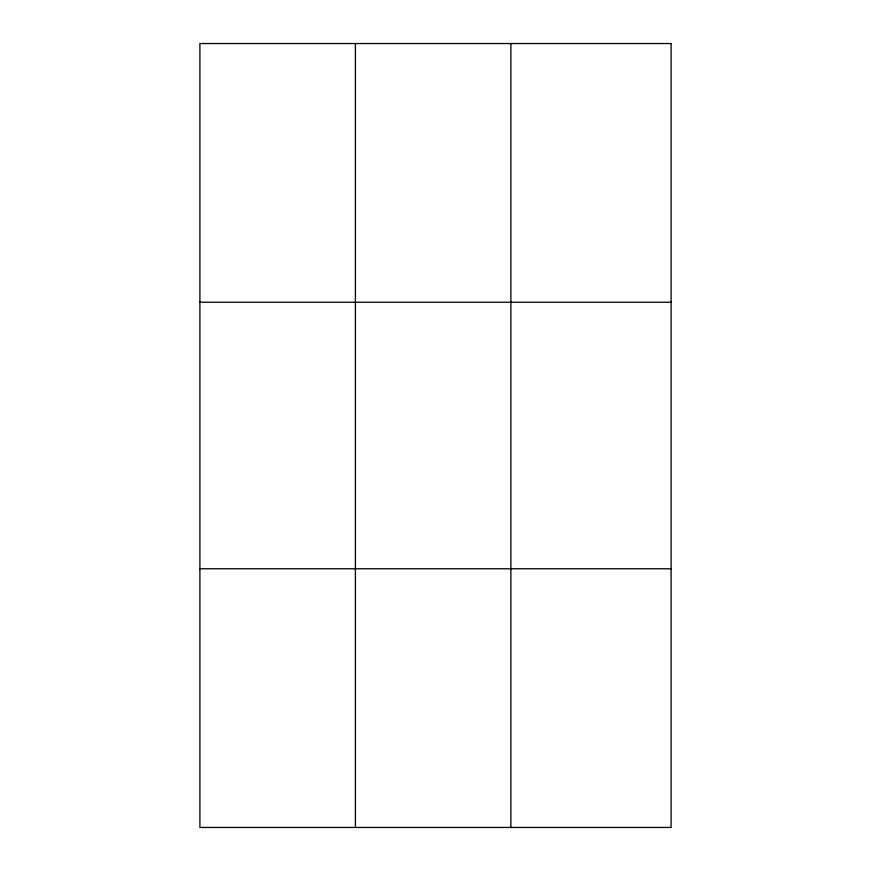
<?xml version="1.0" encoding="UTF-8"?>
<svg xmlns="http://www.w3.org/2000/svg" width="871" height="871" viewBox="0 0 871 871"><rect width="100%" height="100%" fill="white"/><g stroke="black" fill="none" stroke-linecap="round" stroke-linejoin="round"><path stroke-width="1.31" d="M355.401 827.45L355.401 43.55M510.885 827.45L510.885 43.55M199.905 302.237L671.095 302.237M199.905 568.763L671.095 568.763M671.095 43.55L671.095 827.45L199.905 827.45L199.905 43.55L671.095 43.55"/></g></svg>
